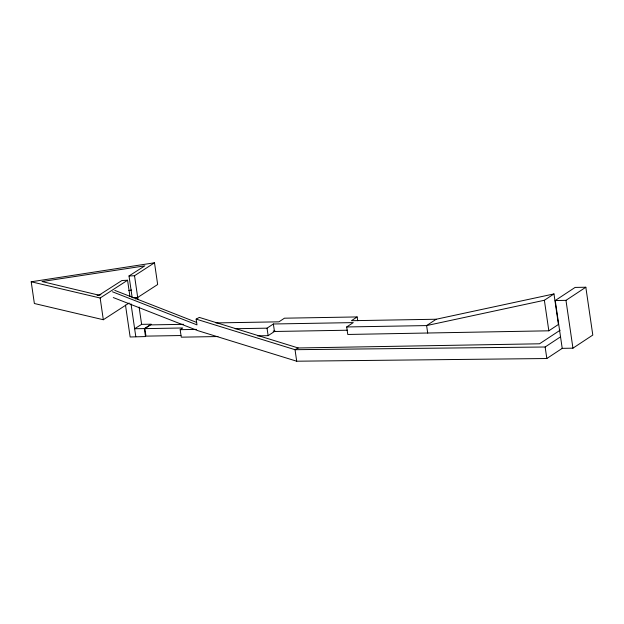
<?xml version="1.0" encoding="UTF-8"?>
<svg xmlns="http://www.w3.org/2000/svg" width="624" height="624" viewBox="0 0 624 624"><rect width="100%" height="100%" fill="white"/><g stroke="black" fill="none" stroke-linecap="round" stroke-linejoin="round"><path stroke-width="0.94" d="M180.913 335.533L145.969 336.133L144.877 328.637L150.54 324.893L183.542 324.324M217.94 336.539L181.264 337.171L180.164 329.675L182.731 327.982L144.877 328.637M235.186 328.723L267.033 328.169L273.367 323.989L353.285 322.6L346.687 326.96L347.779 334.464L548.831 330.806L558.425 324.472L553.972 293.927L436.207 319.238L351.437 320.705L357.146 316.937L357.692 320.689M257.509 335.852L268.133 335.665L275.098 331.063L273.172 331.102M436.207 319.238L426.605 325.58L346.687 326.96M427.705 333.076L426.605 325.58L544.37 300.269L553.972 293.927M562.216 348.356L555.235 300.534L575.094 287.422L585.827 287.235L592.8 335.057L572.941 348.169L562.216 348.356L546.827 358.519L296.704 361.21L197.824 330.642L113.279 297.554M555.235 300.534L565.968 300.347L585.827 287.235M560.149 330.19L539.542 343.793L298.202 347.974L199.321 317.405L196.147 319.121L196.989 324.878L112.437 291.79M196.147 319.121L295.027 349.69L545.142 346.999L560.531 336.835M129.121 303.007L103.319 319.73L34.367 303.506L31.2 281.783L100.152 298.007L127.569 280.238L129.909 296.299M137.693 297.453L132.179 297.695L129.012 275.972L134.527 275.73L154.495 262.79L157.661 284.513L135.377 298.958M129.012 275.972L144.815 265.847L42.026 281.533L99.005 295.199L121.906 280.519L127.569 280.238M141.617 324.347L134.644 328.731L144.339 328.591L151.32 324.207L141.617 324.347L139.097 307.055M298.202 347.974L295.027 349.69L296.704 361.21M31.2 281.783L154.495 262.79M97.071 295.339L100.909 294.754M128.77 290.503L131.648 290.059M144.339 328.591L145.501 336.562L130.143 336.991L125.486 305.058M357.146 316.937L284.45 318.193L278.944 321.828L215.896 322.92M180.164 329.675L196.576 329.386M347.56 330.221L274.459 331.484L273.367 323.989M114.816 290.394L196.661 322.421M565.968 300.347L572.941 348.169M544.37 300.269L548.831 330.806M545.142 346.999L546.827 358.519M267.033 328.169L268.133 335.665M134.527 275.73L137.974 299.372M131.017 303.872L135.806 336.703M100.152 298.007L103.319 319.73"/></g></svg>
